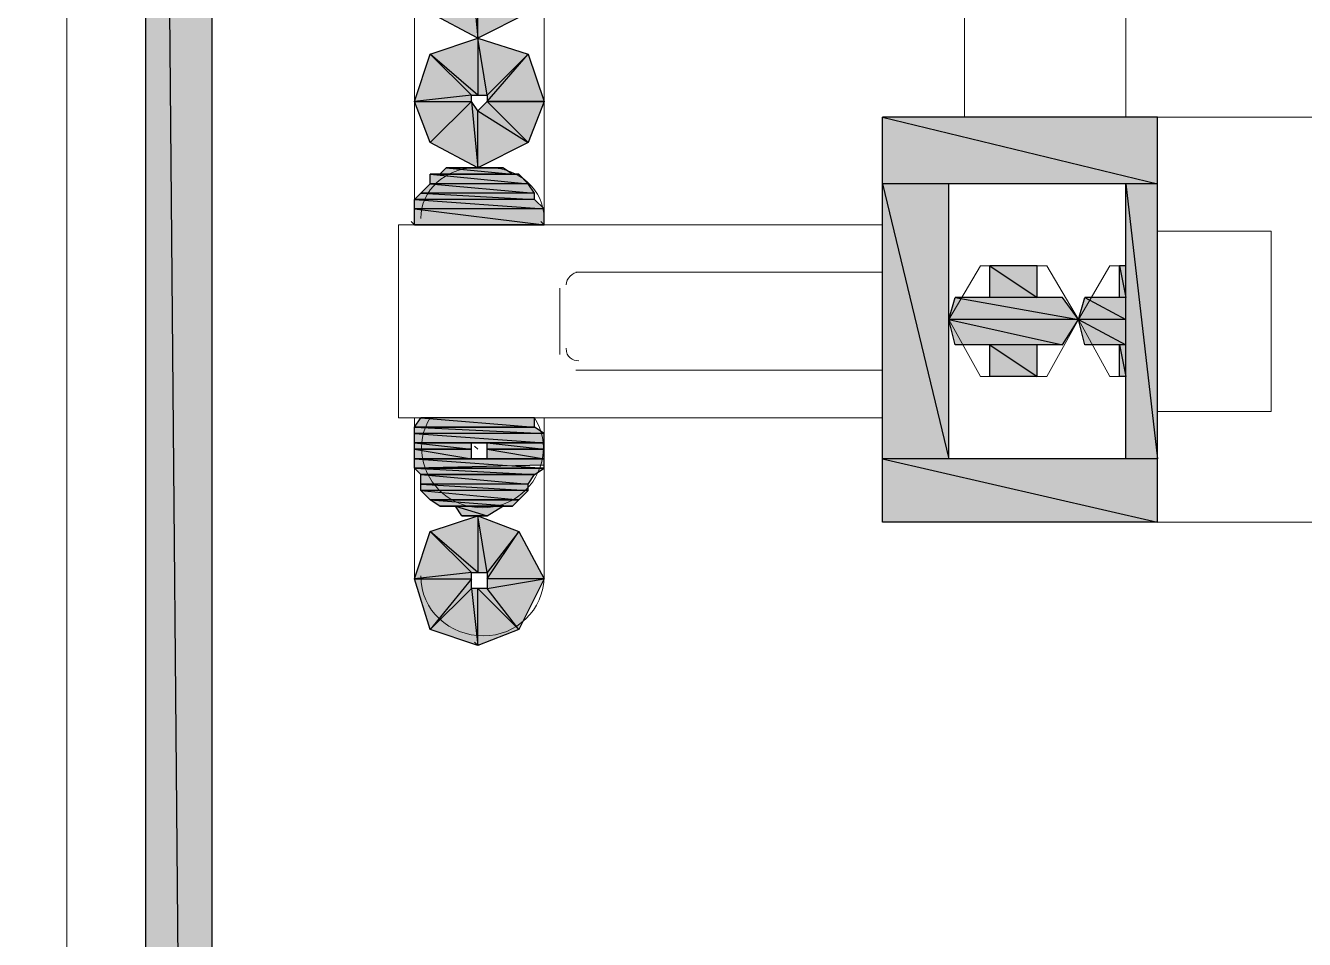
# Model space of a CAD drawing. Header units: millimetres. Extents: x 40 to 176, y -32 to 59.
# Drawn here: x 104.483 to 105.048, y -0.579 to -0.175 of the extents above; entities that cross this region are included whole.
import ezdxf

# ---------------------------------------------------------------- set-up
doc = ezdxf.new("R2010")
doc.units = ezdxf.units.MM
doc.layers.add('15 - Quadro de medição', color=6, linetype='Continuous')

msp = doc.modelspace()

# ---------------------------------------------------------------- hatches: boundary and pattern name
at = {"layer": '15 - Quadro de medição', "true_color": 0x000007}
h = msp.add_hatch(color=7, dxfattribs=at)
h.paths.add_polyline_path([(104.56549, 1.02481), (104.53616, 1.02481), (104.56549, -2.31903)])
h.paths.add_polyline_path([(104.53616, 1.02481), (104.56549, -2.31903), (104.53616, -2.31903)])
h = msp.add_hatch(color=7, dxfattribs=at)
h.paths.add_polyline_path([(104.66187, -0.16942), (104.68003, -0.15126), (104.68282, -0.18059)])
h.paths.add_polyline_path([(104.68003, -0.15126), (104.68282, -0.18059), (104.68282, -0.15545)])
h.paths.add_polyline_path([(104.68282, -0.18059), (104.68282, -0.15545), (104.70517, -0.16942)])
h.paths.add_polyline_path([(104.68282, -0.15545), (104.70517, -0.16942), (104.68701, -0.15126)])
h.paths.add_polyline_path([(104.70517, -0.16942), (104.68701, -0.15126), (104.71215, -0.15126)])
h = msp.add_hatch(color=7, dxfattribs=at)
h.paths.add_polyline_path([(104.71215, -0.20853), (104.68701, -0.20853), (104.70517, -0.18758)])
h.paths.add_polyline_path([(104.68701, -0.20853), (104.70517, -0.18758), (104.68701, -0.20574)])
h.paths.add_polyline_path([(104.70517, -0.18758), (104.68701, -0.20574), (104.68282, -0.18059)])
h.paths.add_polyline_path([(104.68701, -0.20574), (104.68282, -0.18059), (104.68282, -0.20574)])
h.paths.add_polyline_path([(104.68282, -0.18059), (104.68282, -0.20574), (104.66187, -0.18758)])
h.paths.add_polyline_path([(104.68282, -0.20574), (104.66187, -0.18758), (104.68003, -0.20574)])
h.paths.add_polyline_path([(104.66187, -0.18758), (104.68003, -0.20574), (104.65488, -0.20853)])
h.paths.add_polyline_path([(104.68003, -0.20574), (104.65488, -0.20853), (104.68003, -0.20853)])
h.paths.add_polyline_path([(104.65488, -0.20853), (104.68003, -0.20853), (104.66187, -0.22669)])
h = msp.add_hatch(color=7, dxfattribs=at)
h.paths.add_polyline_path([(104.66187, -0.22669), (104.68003, -0.20853), (104.68282, -0.23786)])
h.paths.add_polyline_path([(104.68003, -0.20853), (104.68282, -0.23786), (104.68282, -0.21272)])
h.paths.add_polyline_path([(104.68282, -0.23786), (104.68282, -0.21272), (104.70517, -0.22669)])
h.paths.add_polyline_path([(104.68282, -0.21272), (104.70517, -0.22669), (104.68701, -0.20853)])
h.paths.add_polyline_path([(104.70517, -0.22669), (104.68701, -0.20853), (104.71215, -0.20853)])
h = msp.add_hatch(color=7, dxfattribs=at)
h.paths.add_polyline_path([(104.98312, -0.21551), (104.86161, -0.21551), (104.98312, -0.24484)])
h.paths.add_polyline_path([(104.86161, -0.21551), (104.98312, -0.24484), (104.86161, -0.24484)])
h = msp.add_hatch(color=7, dxfattribs=at)
h.paths.add_polyline_path([(104.70098, -0.24065), (104.66187, -0.24065), (104.70517, -0.24484)])
h.paths.add_polyline_path([(104.66187, -0.24065), (104.70517, -0.24484), (104.66187, -0.24484)])
h = msp.add_hatch(color=7, dxfattribs=at)
h.paths.add_polyline_path([(104.69399, -0.23786), (104.66885, -0.23786), (104.69818, -0.24065)])
h.paths.add_polyline_path([(104.66885, -0.23786), (104.69818, -0.24065), (104.66606, -0.24065)])
h = msp.add_hatch(color=7, dxfattribs=at)
h.paths.add_polyline_path([(104.70517, -0.24484), (104.66187, -0.24484), (104.70796, -0.24903)])
h.paths.add_polyline_path([(104.66187, -0.24484), (104.70796, -0.24903), (104.65768, -0.24903)])
h = msp.add_hatch(color=7, dxfattribs=at)
h.paths.add_polyline_path([(104.89094, -0.24484), (104.86161, -0.24484), (104.89094, -0.36636)])
h.paths.add_polyline_path([(104.86161, -0.24484), (104.89094, -0.36636), (104.86161, -0.36636)])
h = msp.add_hatch(color=7, dxfattribs=at)
h.paths.add_polyline_path([(104.98312, -0.24484), (104.96916, -0.24484), (104.98312, -0.36636)])
h.paths.add_polyline_path([(104.96916, -0.24484), (104.98312, -0.36636), (104.96916, -0.36636)])
h = msp.add_hatch(color=7, dxfattribs=at)
h.paths.add_polyline_path([(104.70796, -0.24903), (104.65768, -0.24903), (104.70796, -0.25183)])
h.paths.add_polyline_path([(104.65768, -0.24903), (104.70796, -0.25183), (104.65488, -0.25183)])
h = msp.add_hatch(color=7, dxfattribs=at)
h.paths.add_polyline_path([(104.70796, -0.25183), (104.65488, -0.25183), (104.71215, -0.25602)])
h.paths.add_polyline_path([(104.65488, -0.25183), (104.71215, -0.25602), (104.65488, -0.25602)])
h = msp.add_hatch(color=7, dxfattribs=at)
h.paths.add_polyline_path([(104.71215, -0.25602), (104.65488, -0.25602), (104.71215, -0.263)])
h.paths.add_polyline_path([(104.65488, -0.25602), (104.71215, -0.263), (104.65488, -0.263)])
h.paths.add_polyline_path([(104.71215, -0.263), (104.65488, -0.263)])
h.paths.add_polyline_path([(104.65488, -0.263), (104.71215, -0.263)])
h = msp.add_hatch(color=7, dxfattribs=at)
h.paths.add_polyline_path([(104.93005, -0.28116), (104.90909, -0.28116), (104.93005, -0.29513)])
h.paths.add_polyline_path([(104.90909, -0.28116), (104.93005, -0.29513), (104.90909, -0.29513)])
h = msp.add_hatch(color=7, dxfattribs=at)
h.paths.add_polyline_path([(104.96916, -0.28116), (104.96636, -0.28116), (104.96916, -0.29513)])
h.paths.add_polyline_path([(104.96636, -0.28116), (104.96916, -0.29513), (104.96636, -0.29513)])
h = msp.add_hatch(color=7, dxfattribs=at)
h.paths.add_polyline_path([(104.94122, -0.29513), (104.89373, -0.29513), (104.9482, -0.30491)])
h.paths.add_polyline_path([(104.89373, -0.29513), (104.9482, -0.30491), (104.89094, -0.30491)])
h = msp.add_hatch(color=7, dxfattribs=at)
h.paths.add_polyline_path([(104.96916, -0.29513), (104.951, -0.29513), (104.96916, -0.30491)])
h.paths.add_polyline_path([(104.951, -0.29513), (104.96916, -0.30491), (104.9482, -0.30491)])
h = msp.add_hatch(color=7, dxfattribs=at)
h.paths.add_polyline_path([(104.9482, -0.30491), (104.89094, -0.30491), (104.94122, -0.31608)])
h.paths.add_polyline_path([(104.89094, -0.30491), (104.94122, -0.31608), (104.89373, -0.31608)])
h = msp.add_hatch(color=7, dxfattribs=at)
h.paths.add_polyline_path([(104.96916, -0.30491), (104.9482, -0.30491), (104.96916, -0.31608)])
h.paths.add_polyline_path([(104.9482, -0.30491), (104.96916, -0.31608), (104.951, -0.31608)])
h = msp.add_hatch(color=7, dxfattribs=at)
h.paths.add_polyline_path([(104.93005, -0.31608), (104.90909, -0.31608), (104.93005, -0.33005)])
h.paths.add_polyline_path([(104.90909, -0.31608), (104.93005, -0.33005), (104.90909, -0.33005)])
h = msp.add_hatch(color=7, dxfattribs=at)
h.paths.add_polyline_path([(104.96916, -0.31608), (104.96636, -0.31608), (104.96916, -0.33005)])
h.paths.add_polyline_path([(104.96636, -0.31608), (104.96916, -0.33005), (104.96636, -0.33005)])
h = msp.add_hatch(color=7, dxfattribs=at)
h.paths.add_polyline_path([(104.70796, -0.3482), (104.65768, -0.3482), (104.70796, -0.3524)])
h.paths.add_polyline_path([(104.65768, -0.3482), (104.70796, -0.3524), (104.65488, -0.3524)])
h.paths.add_polyline_path([(104.70796, -0.3524), (104.65488, -0.3524)])
h.paths.add_polyline_path([(104.65488, -0.3524), (104.70796, -0.3524)])
h = msp.add_hatch(color=7, dxfattribs=at)
h.paths.add_polyline_path([(104.70796, -0.3524), (104.65488, -0.3524), (104.71215, -0.35519)])
h.paths.add_polyline_path([(104.65488, -0.3524), (104.71215, -0.35519), (104.65488, -0.35519)])
h = msp.add_hatch(color=7, dxfattribs=at)
h.paths.add_polyline_path([(104.71215, -0.35519), (104.65488, -0.35519), (104.71215, -0.35938)])
h.paths.add_polyline_path([(104.65488, -0.35519), (104.71215, -0.35938), (104.65488, -0.35938)])
h.paths.add_polyline_path([(104.71215, -0.35938), (104.65488, -0.35938)])
h.paths.add_polyline_path([(104.65488, -0.35938), (104.71215, -0.35938)])
h.paths.add_polyline_path([(104.71215, -0.35938), (104.68282, -0.35938)])
h.paths.add_polyline_path([(104.71215, -0.35938), (104.68282, -0.35938)])
h = msp.add_hatch(color=7, dxfattribs=at)
h.paths.add_polyline_path([(104.68003, -0.35938), (104.65488, -0.35938)])
h.paths.add_polyline_path([(104.68003, -0.35938), (104.65488, -0.35938), (104.68282, -0.35938)])
h = msp.add_hatch(color=7, dxfattribs=at)
h.paths.add_polyline_path([(104.68003, -0.35938), (104.65488, -0.35938), (104.68003, -0.36217)])
h.paths.add_polyline_path([(104.65488, -0.35938), (104.68003, -0.36217), (104.65488, -0.36217)])
h.paths.add_polyline_path([(104.68003, -0.36217), (104.65488, -0.36217)])
h.paths.add_polyline_path([(104.65488, -0.36217), (104.68003, -0.36217)])
h = msp.add_hatch(color=7, dxfattribs=at)
h.paths.add_polyline_path([(104.71215, -0.35938), (104.68701, -0.35938), (104.71215, -0.36217)])
h.paths.add_polyline_path([(104.68701, -0.35938), (104.71215, -0.36217), (104.68701, -0.36217)])
h = msp.add_hatch(color=7, dxfattribs=at)
h.paths.add_polyline_path([(104.68003, -0.36217), (104.65488, -0.36217), (104.68003, -0.36636)])
h.paths.add_polyline_path([(104.65488, -0.36217), (104.68003, -0.36636), (104.65488, -0.36636)])
h = msp.add_hatch(color=7, dxfattribs=at)
h.paths.add_polyline_path([(104.68282, -0.36636), (104.65488, -0.36636)])
h.paths.add_polyline_path([(104.68282, -0.36636), (104.65488, -0.36636), (104.68003, -0.36636)])
h = msp.add_hatch(color=7, dxfattribs=at)
h.paths.add_polyline_path([(104.71215, -0.36636), (104.65488, -0.36636), (104.71215, -0.37055)])
h.paths.add_polyline_path([(104.65488, -0.36636), (104.71215, -0.37055), (104.65488, -0.37055)])
h.paths.add_polyline_path([(104.71215, -0.37055), (104.65488, -0.37055)])
h.paths.add_polyline_path([(104.65488, -0.37055), (104.71215, -0.37055), (104.71215, -0.36916)])
h = msp.add_hatch(color=7, dxfattribs=at)
h.paths.add_polyline_path([(104.71215, -0.36217), (104.68701, -0.36217), (104.71215, -0.36636)])
h.paths.add_polyline_path([(104.68701, -0.36217), (104.71215, -0.36636), (104.68701, -0.36636)])
h = msp.add_hatch(color=7, dxfattribs=at)
h.paths.add_polyline_path([(104.98312, -0.36636), (104.86161, -0.36636), (104.98312, -0.3943)])
h.paths.add_polyline_path([(104.86161, -0.36636), (104.98312, -0.3943), (104.86161, -0.3943)])
h = msp.add_hatch(color=7, dxfattribs=at)
h.paths.add_polyline_path([(104.71215, -0.37055), (104.65488, -0.37055), (104.70796, -0.37335)])
h.paths.add_polyline_path([(104.65488, -0.37055), (104.70796, -0.37335), (104.65768, -0.37335)])
h.paths.add_polyline_path([(104.70796, -0.37335), (104.65768, -0.37335)])
h.paths.add_polyline_path([(104.65768, -0.37335), (104.70796, -0.37335)])
h = msp.add_hatch(color=7, dxfattribs=at)
h.paths.add_polyline_path([(104.70796, -0.37335), (104.65768, -0.37335), (104.70517, -0.37754)])
h.paths.add_polyline_path([(104.65768, -0.37335), (104.70517, -0.37754), (104.65768, -0.37754)])
h = msp.add_hatch(color=7, dxfattribs=at)
h.paths.add_polyline_path([(104.70517, -0.37754), (104.65768, -0.37754), (104.70517, -0.38033)])
h.paths.add_polyline_path([(104.65768, -0.37754), (104.70517, -0.38033), (104.65768, -0.38033)])
h = msp.add_hatch(color=7, dxfattribs=at)
h.paths.add_polyline_path([(104.70517, -0.38033), (104.65768, -0.38033), (104.70098, -0.38452)])
h.paths.add_polyline_path([(104.65768, -0.38033), (104.70098, -0.38452), (104.66187, -0.38452)])
h.paths.add_polyline_path([(104.70098, -0.38452), (104.66187, -0.38452)])
h.paths.add_polyline_path([(104.66187, -0.38452), (104.70098, -0.38452)])
h = msp.add_hatch(color=7, dxfattribs=at)
h.paths.add_polyline_path([(104.70098, -0.38452), (104.66187, -0.38452), (104.69818, -0.38731)])
h.paths.add_polyline_path([(104.66187, -0.38452), (104.69818, -0.38731), (104.66606, -0.38731)])
h.paths.add_polyline_path([(104.69818, -0.38731), (104.66606, -0.38731), (104.66885, -0.38731)])
msp.add_hatch(color=7, dxfattribs=at).paths.add_polyline_path([(104.66606, -0.38731), (104.69818, -0.38731), (104.69679, -0.38731)])
h = msp.add_hatch(color=7, dxfattribs=at)
h.paths.add_polyline_path([(104.69818, -0.38731), (104.66885, -0.38731), (104.69399, -0.38731)])
h.paths.add_polyline_path([(104.66885, -0.38731), (104.69399, -0.38731), (104.67304, -0.38731)])
h.paths.add_polyline_path([(104.69399, -0.38731), (104.67304, -0.38731)])
h.paths.add_polyline_path([(104.67304, -0.38731), (104.69399, -0.38731)])
h = msp.add_hatch(color=7, dxfattribs=at)
h.paths.add_polyline_path([(104.69399, -0.38731), (104.67304, -0.38731), (104.68701, -0.3915)])
h.paths.add_polyline_path([(104.67304, -0.38731), (104.68701, -0.3915), (104.67584, -0.3915)])
h = msp.add_hatch(color=7, dxfattribs=at)
h.paths.add_polyline_path([(104.70098, -0.44179), (104.68701, -0.42363), (104.71215, -0.41944)])
h.paths.add_polyline_path([(104.68701, -0.42363), (104.71215, -0.41944), (104.68701, -0.41944)])
h.paths.add_polyline_path([(104.71215, -0.41944), (104.68701, -0.41944), (104.70098, -0.39849)])
h.paths.add_polyline_path([(104.68701, -0.41944), (104.70098, -0.39849), (104.68701, -0.41665)])
h.paths.add_polyline_path([(104.70098, -0.39849), (104.68701, -0.41665), (104.68282, -0.3915)])
h.paths.add_polyline_path([(104.68701, -0.41665), (104.68282, -0.3915), (104.68282, -0.41665)])
h.paths.add_polyline_path([(104.68282, -0.3915), (104.68282, -0.41665), (104.66187, -0.39849)])
h.paths.add_polyline_path([(104.68282, -0.41665), (104.66187, -0.39849), (104.68003, -0.41665)])
h.paths.add_polyline_path([(104.66187, -0.39849), (104.68003, -0.41665), (104.65488, -0.41944)])
h.paths.add_polyline_path([(104.68003, -0.41665), (104.65488, -0.41944), (104.68003, -0.41944)])
h.paths.add_polyline_path([(104.65488, -0.41944), (104.68003, -0.41944), (104.66187, -0.44179)])
h.paths.add_polyline_path([(104.68003, -0.41944), (104.66187, -0.44179), (104.68003, -0.42363)])
h.paths.add_polyline_path([(104.66187, -0.44179), (104.68003, -0.42363), (104.68282, -0.44877)])
h.paths.add_polyline_path([(104.68003, -0.42363), (104.68282, -0.44877), (104.68282, -0.42363)])
h.paths.add_polyline_path([(104.68282, -0.44877), (104.68282, -0.42363), (104.70098, -0.44179)])
h.paths.add_polyline_path([(104.68282, -0.42363), (104.70098, -0.44179), (104.68701, -0.42363)])

# ---------------------------------------------------------------- linework, layer by layer
at = {"layer": '15 - Quadro de medição', "color": 7, "linetype": 'Continuous', "lineweight": 20, "true_color": 0x000007}
for points in [[(102.64914, 1.38517), (104.50124, 1.38517), (104.50124, -2.31903), (102.64914, -2.31903)], [(104.50124, 1.38517), (106.35334, 1.38517), (106.35334, -2.31903), (104.50124, -2.31903)], [(105.42729, -0.21551), (106.00276, -0.21551), (106.00276, -0.3943), (104.86161, -0.3943), (104.86161, -0.21551)], [(104.98312, -0.34541), (105.03341, -0.34541), (105.03341, -0.2658), (104.98312, -0.2658)], [(104.9049, -0.28116), (104.89094, -0.30491), (104.9049, -0.33005), (104.93424, -0.33005), (104.9482, -0.30491), (104.93424, -0.28116)]]:
    msp.add_lwpolyline(points, close=True, dxfattribs=at)
for points in [[(104.56549, -2.31903), (104.56549, 1.23851), (104.56549, 1.23851)], [(104.50124, 1.16029), (104.50124, -2.31903), (102.64914, -2.31903), (102.64914, 1.16029)], [(106.35334, 1.16029), (106.35334, -2.31903), (104.50124, -2.31903), (104.50124, 1.16029)], [(104.53616, 1.02481), (104.53616, -2.31903), (104.56549, -2.31903), (104.52219, -2.31903)], [(104.65488, -0.263), (104.65488, 0.64489), (104.65488, 0.64489)], [(104.71215, 0.64489), (104.71215, -0.263), (104.71215, -0.263)], [(104.96916, -0.21551), (104.96916, 0.12669), (104.96916, 0.12669)], [(104.89792, -0.21551), (104.89792, -0.10238), (104.96916, -0.10238)], [(104.98312, -0.21551), (104.98312, -0.3943), (104.98312, -0.3943)], [(104.68701, -0.23786), (104.68282, -0.23786), (104.68003, -0.23786)], [(104.96916, -0.24484), (104.89094, -0.24484), (104.89094, -0.36636), (104.96916, -0.36636)], [(104.96916, -0.24484), (104.96916, -0.36636), (104.96916, -0.36636)], [(104.86161, -0.263), (104.6479, -0.263), (104.6479, -0.3482), (104.86161, -0.3482)], [(104.6479, -0.263), (104.75545, -0.263), (104.75545, -0.263)], [(104.65488, -0.263), (104.65349, -0.26161), (104.65349, -0.26161)], [(104.71215, -0.263), (104.71076, -0.26161), (104.71076, -0.26161)], [(104.90909, -0.28116), (104.90909, -0.29513), (104.90909, -0.29513)], [(104.93005, -0.28116), (104.93005, -0.29513), (104.93005, -0.29513)], [(104.96916, -0.28116), (104.96217, -0.28116), (104.9482, -0.30491), (104.96217, -0.33005), (104.96916, -0.33005)], [(104.96217, -0.28116), (104.96636, -0.28116), (104.96636, -0.29513)], [(104.72612, -0.28395), (104.86161, -0.28395), (104.86161, -0.28395)], [(104.71914, -0.32027), (104.71914, -0.29094), (104.71914, -0.29094)], [(104.89373, -0.29513), (104.90909, -0.29513), (104.90909, -0.29513)], [(104.93005, -0.29513), (104.94122, -0.29513), (104.94122, -0.29513)], [(104.951, -0.29513), (104.96636, -0.29513), (104.96636, -0.29513)], [(104.89373, -0.31608), (104.90909, -0.31608), (104.90909, -0.31608)], [(104.90909, -0.31608), (104.90909, -0.33005), (104.90909, -0.33005)], [(104.93005, -0.31608), (104.93005, -0.33005), (104.93005, -0.33005)], [(104.93005, -0.31608), (104.94122, -0.31608), (104.94122, -0.31608)], [(104.951, -0.31608), (104.96636, -0.31608), (104.96636, -0.31608)], [(104.96636, -0.31608), (104.96636, -0.33005), (104.96636, -0.33005)], [(104.86161, -0.32725), (104.72612, -0.32725), (104.72612, -0.32725)], [(104.65488, -0.41944), (104.65488, -0.3482), (104.65488, -0.3482)], [(104.71215, -0.3482), (104.71215, -0.41944), (104.71215, -0.41944)], [(104.68282, -0.36217), (104.68142, -0.36078), (104.68142, -0.36078)], [(104.68282, -0.44877), (104.68142, -0.44737), (104.68142, -0.44737)]]:
    msp.add_lwpolyline(points, dxfattribs=at)
at = {"layer": '15 - Quadro de medição', "color": 7, "linetype": 'Continuous', "lineweight": -2, "true_color": 0x000007}
for points in [[(104.56549, 1.02481), (104.53616, 1.02481), (104.56549, -2.31903)], [(104.53616, 1.02481), (104.56549, -2.31903), (104.53616, -2.31903)], [(104.66187, -0.16942), (104.68003, -0.15126), (104.68282, -0.18059)], [(104.68003, -0.15126), (104.68282, -0.18059), (104.68282, -0.15545)], [(104.68282, -0.18059), (104.68282, -0.15545), (104.70517, -0.16942)], [(104.68282, -0.18059), (104.68282, -0.20574), (104.66187, -0.18758)], [(104.70517, -0.18758), (104.68701, -0.20574), (104.68282, -0.18059)], [(104.68701, -0.20574), (104.68282, -0.18059), (104.68282, -0.20574)], [(104.66187, -0.18758), (104.68003, -0.20574), (104.65488, -0.20853)], [(104.68282, -0.20574), (104.66187, -0.18758), (104.68003, -0.20574)], [(104.71215, -0.20853), (104.68701, -0.20853), (104.70517, -0.18758)], [(104.68701, -0.20853), (104.70517, -0.18758), (104.68701, -0.20574)], [(104.68003, -0.20574), (104.65488, -0.20853), (104.68003, -0.20853)], [(104.65488, -0.20853), (104.68003, -0.20853), (104.66187, -0.22669)], [(104.66187, -0.22669), (104.68003, -0.20853), (104.68282, -0.23786)], [(104.68003, -0.20853), (104.68282, -0.23786), (104.68282, -0.21272)], [(104.68282, -0.21272), (104.70517, -0.22669), (104.68701, -0.20853)], [(104.70517, -0.22669), (104.68701, -0.20853), (104.71215, -0.20853)], [(104.68282, -0.23786), (104.68282, -0.21272), (104.70517, -0.22669)], [(104.98312, -0.21551), (104.86161, -0.21551), (104.98312, -0.24484)], [(104.86161, -0.21551), (104.98312, -0.24484), (104.86161, -0.24484)], [(104.66606, -0.24065), (104.70098, -0.24065), (104.66187, -0.24065)], [(104.70098, -0.24065), (104.66187, -0.24065), (104.70517, -0.24484)], [(104.66187, -0.24065), (104.70517, -0.24484), (104.66187, -0.24484)], [(104.66885, -0.23786), (104.69818, -0.24065), (104.66606, -0.24065)], [(104.69818, -0.24065), (104.66606, -0.24065), (104.70098, -0.24065)], [(104.67584, -0.23786), (104.69399, -0.23786), (104.66885, -0.23786)], [(104.69399, -0.23786), (104.66885, -0.23786), (104.69818, -0.24065)], [(104.68003, -0.23786), (104.6898, -0.23786), (104.67584, -0.23786)], [(104.6898, -0.23786), (104.67584, -0.23786), (104.69399, -0.23786)], [(104.68701, -0.23786), (104.68003, -0.23786), (104.6898, -0.23786)], [(104.66187, -0.24484), (104.70796, -0.24903), (104.65768, -0.24903)], [(104.70517, -0.24484), (104.66187, -0.24484), (104.70796, -0.24903)], [(104.89094, -0.24484), (104.86161, -0.24484), (104.89094, -0.36636)], [(104.86161, -0.24484), (104.89094, -0.36636), (104.86161, -0.36636)], [(104.98312, -0.24484), (104.96916, -0.24484), (104.98312, -0.36636)], [(104.96916, -0.24484), (104.98312, -0.36636), (104.96916, -0.36636)], [(104.65768, -0.24903), (104.70796, -0.25183), (104.65488, -0.25183)], [(104.70796, -0.25183), (104.65488, -0.25183), (104.71215, -0.25602)], [(104.65488, -0.25183), (104.71215, -0.25602), (104.65488, -0.25602)], [(104.70796, -0.24903), (104.65768, -0.24903), (104.70796, -0.25183)], [(104.71215, -0.25602), (104.65488, -0.25602), (104.71215, -0.263)], [(104.65488, -0.25602), (104.71215, -0.263), (104.65488, -0.263)], [(104.71215, -0.263), (104.65488, -0.263)], [(104.65488, -0.263), (104.71215, -0.263), (104.71215, -0.263)], [(104.93005, -0.28116), (104.90909, -0.28116), (104.93005, -0.29513)], [(104.90909, -0.28116), (104.93005, -0.29513), (104.90909, -0.29513)], [(104.96916, -0.28116), (104.96636, -0.28116), (104.96916, -0.29513)], [(104.96636, -0.28116), (104.96916, -0.29513), (104.96636, -0.29513)], [(104.89373, -0.29513), (104.9482, -0.30491), (104.89094, -0.30491)], [(104.94122, -0.29513), (104.89373, -0.29513), (104.9482, -0.30491)], [(104.951, -0.29513), (104.96916, -0.30491), (104.9482, -0.30491)], [(104.96916, -0.29513), (104.951, -0.29513), (104.96916, -0.30491)], [(104.9482, -0.30491), (104.89094, -0.30491), (104.94122, -0.31608)], [(104.89094, -0.30491), (104.94122, -0.31608), (104.89373, -0.31608)], [(104.96916, -0.30491), (104.9482, -0.30491), (104.96916, -0.31608)], [(104.9482, -0.30491), (104.96916, -0.31608), (104.951, -0.31608)], [(104.93005, -0.31608), (104.90909, -0.31608), (104.93005, -0.33005)], [(104.90909, -0.31608), (104.93005, -0.33005), (104.90909, -0.33005)], [(104.96916, -0.31608), (104.96636, -0.31608), (104.96916, -0.33005)], [(104.96636, -0.31608), (104.96916, -0.33005), (104.96636, -0.33005)], [(104.65768, -0.3482), (104.70796, -0.3524), (104.65488, -0.3524)], [(104.70796, -0.3482), (104.65768, -0.3482), (104.70796, -0.3524)], [(104.70796, -0.3524), (104.65488, -0.3524)], [(104.65488, -0.3524), (104.70796, -0.3524), (104.70796, -0.3524)], [(104.70796, -0.3524), (104.65488, -0.3524), (104.71215, -0.35519)], [(104.65488, -0.3524), (104.71215, -0.35519), (104.65488, -0.35519)], [(104.71215, -0.35519), (104.65488, -0.35519), (104.71215, -0.35938)], [(104.65488, -0.35519), (104.71215, -0.35938), (104.65488, -0.35938)], [(104.71215, -0.35938), (104.65488, -0.35938)], [(104.65488, -0.35938), (104.71215, -0.35938), (104.71215, -0.35938)], [(104.65488, -0.35938), (104.68282, -0.35938), (104.68282, -0.35938)], [(104.68282, -0.35938), (104.68282, -0.35938), (104.65488, -0.35938)], [(104.68003, -0.35938), (104.68003, -0.35938), (104.65488, -0.35938)], [(104.68003, -0.35938), (104.65488, -0.35938), (104.68282, -0.35938)], [(104.65488, -0.35938), (104.68003, -0.35938), (104.68003, -0.35938)], [(104.68003, -0.35938), (104.68003, -0.35938), (104.65488, -0.35938)], [(104.65488, -0.35938), (104.68003, -0.35938), (104.68003, -0.35938)], [(104.68003, -0.35938), (104.68003, -0.35938), (104.65488, -0.35938)], [(104.65488, -0.35938), (104.68003, -0.35938), (104.68003, -0.35938)], [(104.68003, -0.35938), (104.68003, -0.35938), (104.65488, -0.35938)], [(104.68003, -0.35938), (104.65488, -0.35938), (104.68003, -0.36217)], [(104.65488, -0.35938), (104.68003, -0.36217), (104.65488, -0.36217)], [(104.71215, -0.35938), (104.71215, -0.35938), (104.68282, -0.35938)], [(104.71215, -0.35938), (104.68282, -0.35938)], [(104.68282, -0.35938), (104.71215, -0.35938), (104.71215, -0.35938)], [(104.71215, -0.35938), (104.71215, -0.35938), (104.68282, -0.35938)], [(104.68282, -0.35938), (104.71215, -0.35938), (104.71215, -0.35938)], [(104.71215, -0.35938), (104.71215, -0.35938), (104.68282, -0.35938)], [(104.71215, -0.35938), (104.68282, -0.35938)], [(104.68282, -0.35938), (104.71215, -0.35938), (104.68701, -0.35938)], [(104.68701, -0.35938), (104.71215, -0.35938), (104.71215, -0.35938)], [(104.71215, -0.35938), (104.71215, -0.35938), (104.68701, -0.35938)], [(104.71215, -0.35938), (104.68701, -0.35938), (104.71215, -0.36217)], [(104.68701, -0.35938), (104.71215, -0.36217), (104.68701, -0.36217)], [(104.68003, -0.36217), (104.65488, -0.36217)], [(104.65488, -0.36217), (104.68003, -0.36217), (104.68003, -0.36217)], [(104.65488, -0.36217), (104.68003, -0.36217), (104.68003, -0.36217)], [(104.68003, -0.36217), (104.68003, -0.36217), (104.65488, -0.36217)], [(104.65488, -0.36217), (104.68003, -0.36217), (104.68003, -0.36217)], [(104.68003, -0.36217), (104.68003, -0.36217), (104.65488, -0.36217)], [(104.65488, -0.36217), (104.68003, -0.36217), (104.68003, -0.36217)], [(104.68003, -0.36217), (104.68003, -0.36217), (104.65488, -0.36217)], [(104.68003, -0.36217), (104.65488, -0.36217)], [(104.65488, -0.36217), (104.68003, -0.36217), (104.68003, -0.36217)], [(104.65488, -0.36217), (104.68003, -0.36217), (104.68003, -0.36217)], [(104.68003, -0.36217), (104.68003, -0.36217), (104.65488, -0.36217)], [(104.65488, -0.36217), (104.68003, -0.36217), (104.68003, -0.36217)], [(104.68003, -0.36217), (104.68003, -0.36217), (104.65488, -0.36217)], [(104.68003, -0.36217), (104.65488, -0.36217), (104.68003, -0.36636)], [(104.65488, -0.36217), (104.68003, -0.36636), (104.65488, -0.36636)], [(104.65488, -0.36636), (104.68003, -0.36636), (104.68003, -0.36636)], [(104.68003, -0.36636), (104.68003, -0.36636), (104.65488, -0.36636)], [(104.65488, -0.36636), (104.68003, -0.36636), (104.68003, -0.36636)], [(104.68003, -0.36636), (104.68003, -0.36636), (104.65488, -0.36636)], [(104.68282, -0.36636), (104.68282, -0.36636), (104.65488, -0.36636)], [(104.68282, -0.36636), (104.65488, -0.36636), (104.68003, -0.36636)], [(104.65488, -0.36636), (104.68282, -0.36636), (104.68282, -0.36636)], [(104.68282, -0.36636), (104.68282, -0.36636), (104.65488, -0.36636)], [(104.71215, -0.36636), (104.65488, -0.36636), (104.71215, -0.37055)], [(104.65488, -0.36636), (104.71215, -0.37055), (104.65488, -0.37055)], [(104.68701, -0.36636), (104.71215, -0.36636), (104.68282, -0.36636)], [(104.68282, -0.36636), (104.71215, -0.36636), (104.71215, -0.36636)], [(104.71215, -0.36636), (104.71215, -0.36636), (104.68282, -0.36636)], [(104.68282, -0.36636), (104.71215, -0.36636), (104.71215, -0.36636)], [(104.71215, -0.36636), (104.71215, -0.36636), (104.68282, -0.36636)], [(104.68282, -0.36636), (104.71215, -0.36636), (104.71215, -0.36636)], [(104.71215, -0.36636), (104.71215, -0.36636), (104.68282, -0.36636)], [(104.68701, -0.36217), (104.71215, -0.36217), (104.71215, -0.36217)], [(104.71215, -0.36217), (104.71215, -0.36217), (104.68701, -0.36217)], [(104.68701, -0.36217), (104.71215, -0.36217), (104.71215, -0.36217)], [(104.71215, -0.36217), (104.71215, -0.36217), (104.68701, -0.36217)], [(104.68701, -0.36217), (104.71215, -0.36217), (104.71215, -0.36217)], [(104.71215, -0.36217), (104.71215, -0.36217), (104.68701, -0.36217)], [(104.68701, -0.36217), (104.71215, -0.36217), (104.71215, -0.36217)], [(104.71215, -0.36217), (104.71215, -0.36217), (104.68701, -0.36217)], [(104.68701, -0.36217), (104.71215, -0.36217), (104.71215, -0.36217)], [(104.71215, -0.36217), (104.71215, -0.36217), (104.68701, -0.36217)], [(104.71215, -0.36217), (104.68701, -0.36217)], [(104.68701, -0.36217), (104.71215, -0.36217), (104.71215, -0.36217)], [(104.71215, -0.36217), (104.68701, -0.36217), (104.71215, -0.36636)], [(104.68701, -0.36217), (104.71215, -0.36636), (104.68701, -0.36636)], [(104.71215, -0.36636), (104.68701, -0.36636)], [(104.98312, -0.36636), (104.86161, -0.36636), (104.98312, -0.3943)], [(104.86161, -0.36636), (104.98312, -0.3943), (104.86161, -0.3943)], [(104.65488, -0.37055), (104.71215, -0.37055), (104.71215, -0.36916)], [(104.71215, -0.37055), (104.65488, -0.37055)], [(104.71215, -0.37055), (104.65488, -0.37055), (104.70796, -0.37335)], [(104.65488, -0.37055), (104.70796, -0.37335), (104.65768, -0.37335)], [(104.70796, -0.37335), (104.65768, -0.37335)], [(104.65768, -0.37335), (104.70796, -0.37335), (104.70796, -0.37335)], [(104.70796, -0.37335), (104.65768, -0.37335), (104.70517, -0.37754)], [(104.65768, -0.37335), (104.70517, -0.37754), (104.65768, -0.37754)], [(104.70517, -0.37754), (104.65768, -0.37754), (104.70517, -0.38033)], [(104.65768, -0.37754), (104.70517, -0.38033), (104.65768, -0.38033)], [(104.70517, -0.38033), (104.65768, -0.38033), (104.70098, -0.38452)], [(104.65768, -0.38033), (104.70098, -0.38452), (104.66187, -0.38452)], [(104.70098, -0.38452), (104.66187, -0.38452)], [(104.66187, -0.38452), (104.70098, -0.38452), (104.70098, -0.38452)], [(104.70098, -0.38452), (104.66187, -0.38452), (104.69818, -0.38731)], [(104.66187, -0.38452), (104.69818, -0.38731), (104.66606, -0.38731)], [(104.69818, -0.38731), (104.66606, -0.38731), (104.66885, -0.38731)], [(104.66606, -0.38731), (104.69818, -0.38731), (104.69679, -0.38731)], [(104.69818, -0.38731), (104.66885, -0.38731), (104.69399, -0.38731)], [(104.66885, -0.38731), (104.69399, -0.38731), (104.67304, -0.38731)], [(104.69399, -0.38731), (104.67304, -0.38731)], [(104.67304, -0.38731), (104.69399, -0.38731), (104.69399, -0.38731)], [(104.69399, -0.38731), (104.67304, -0.38731), (104.68701, -0.3915)], [(104.67304, -0.38731), (104.68701, -0.3915), (104.67584, -0.3915)], [(104.68282, -0.3915), (104.68282, -0.41665), (104.66187, -0.39849)], [(104.67584, -0.3915), (104.68003, -0.3915), (104.68701, -0.3915)], [(104.67584, -0.3915), (104.68701, -0.3915), (104.68701, -0.3915)], [(104.68003, -0.3915), (104.68701, -0.3915), (104.68282, -0.3915)], [(104.70098, -0.39849), (104.68701, -0.41665), (104.68282, -0.3915)], [(104.68701, -0.41665), (104.68282, -0.3915), (104.68282, -0.41665)], [(104.66187, -0.39849), (104.68003, -0.41665), (104.65488, -0.41944)], [(104.68282, -0.41665), (104.66187, -0.39849), (104.68003, -0.41665)], [(104.71215, -0.41944), (104.68701, -0.41944), (104.70098, -0.39849)], [(104.68701, -0.41944), (104.70098, -0.39849), (104.68701, -0.41665)], [(104.68003, -0.41665), (104.65488, -0.41944), (104.68003, -0.41944)], [(104.65488, -0.41944), (104.68003, -0.41944), (104.66187, -0.44179)], [(104.68003, -0.41944), (104.66187, -0.44179), (104.68003, -0.42363)], [(104.66187, -0.44179), (104.68003, -0.42363), (104.68282, -0.44877)], [(104.68003, -0.42363), (104.68282, -0.44877), (104.68282, -0.42363)], [(104.68282, -0.44877), (104.68282, -0.42363), (104.70098, -0.44179)], [(104.68282, -0.42363), (104.70098, -0.44179), (104.68701, -0.42363)], [(104.70098, -0.44179), (104.68701, -0.42363), (104.71215, -0.41944)], [(104.68701, -0.42363), (104.71215, -0.41944), (104.68701, -0.41944)]]:
    msp.add_lwpolyline(points, close=True, dxfattribs=at)
at = {"layer": '15 - Quadro de medição', "color": 7, "linetype": 'Continuous', "lineweight": 20, "true_color": 0x000007}
for points in [[(104.68142, -0.23786), (104.66885, -0.23786), (104.65768, -0.24764), (104.65768, -0.26021)], [(104.71215, -0.26021), (104.71215, -0.24764), (104.70098, -0.23786), (104.68841, -0.23786)], [(104.72752, -0.28395), (104.72472, -0.28395), (104.72193, -0.28675), (104.72193, -0.28954)], [(104.72193, -0.31748), (104.72193, -0.32167), (104.72472, -0.32306), (104.72752, -0.32306)], [(104.65768, -0.41804), (104.65768, -0.43341), (104.67025, -0.44458), (104.68561, -0.44458)], [(104.68561, -0.44458), (104.69958, -0.44458), (104.71215, -0.43341), (104.71215, -0.41804)]]:
    msp.add_open_spline(points, degree=3, dxfattribs=at)
msp.add_open_spline([(104.66187, -0.3482), (104.65488, -0.35938), (104.65768, -0.37335), (104.66746, -0.38173), (104.66746, -0.38173), (104.67723, -0.39011), (104.6926, -0.39011), (104.70237, -0.38173), (104.70237, -0.38173), (104.71215, -0.37335), (104.71495, -0.35938), (104.70796, -0.3482)], degree=3, knots=[0, 0, 0, 0, 0.083333, 0.083333, 0.083333, 0.083334, 0.166667, 0.166667, 0.166667, 0.166668, 1, 1, 1, 1], dxfattribs=at)

doc.saveas('drawing.dxf')
